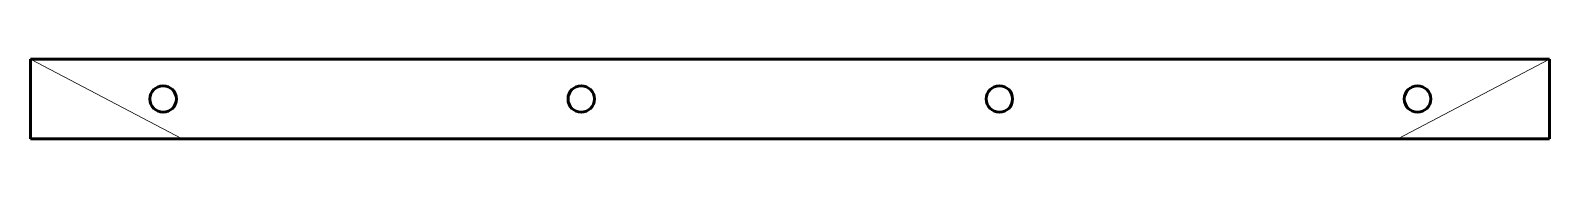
# Model space of a CAD drawing. Header units: millimetres. Extents: x -115 to 115, y 48 to 60.
import ezdxf

# ---------------------------------------------------------------- set-up
doc = ezdxf.new("R2010")
doc.units = ezdxf.units.MM
doc.linetypes.add('K5LT_BASIC', pattern=[0])
doc.linetypes.add('K5LT_THIN', pattern=[0])

# ---------------------------------------------------------------- blocks, each defined once
blk = doc.blocks.new('U0')
at = {"color": 150, "linetype": 'K5LT_BASIC', "lineweight": 60, "true_color": 0x0080ff}
for p, q in [((-115, 60), (115, 60)), ((-115, 48), (-115, 60)), ((115, 60), (115, 48)), ((115, 48), (-115, 48))]:
    blk.add_line(p, q, dxfattribs=at)

msp = doc.modelspace()

# ---------------------------------------------------------------- linework, layer by layer
at = {"color": 150, "linetype": 'K5LT_BASIC', "lineweight": 60, "true_color": 0x0080ff}
for p, q in [((-115, 60), (115, 60)), ((-115, 48), (-115, 60)), ((115, 60), (115, 48))]:
    msp.add_line(p, q, dxfattribs=at)
at = {"color": 7, "linetype": 'K5LT_THIN', "lineweight": 18}
for p, q in [((-115, 60), (-92, 48)), ((115, 60), (92, 48))]:
    msp.add_line(p, q, dxfattribs=at)
at = {"color": 150, "linetype": 'K5LT_BASIC', "lineweight": 60, "true_color": 0x0080ff}
for centre in [(-94.9, 54), (-31.6, 54), (31.7, 54), (95, 54)]:
    msp.add_circle(centre, 2, dxfattribs=at)

# ---------------------------------------------------------------- block references
msp.add_blockref('U0', (0, 0))

doc.saveas('drawing.dxf')
